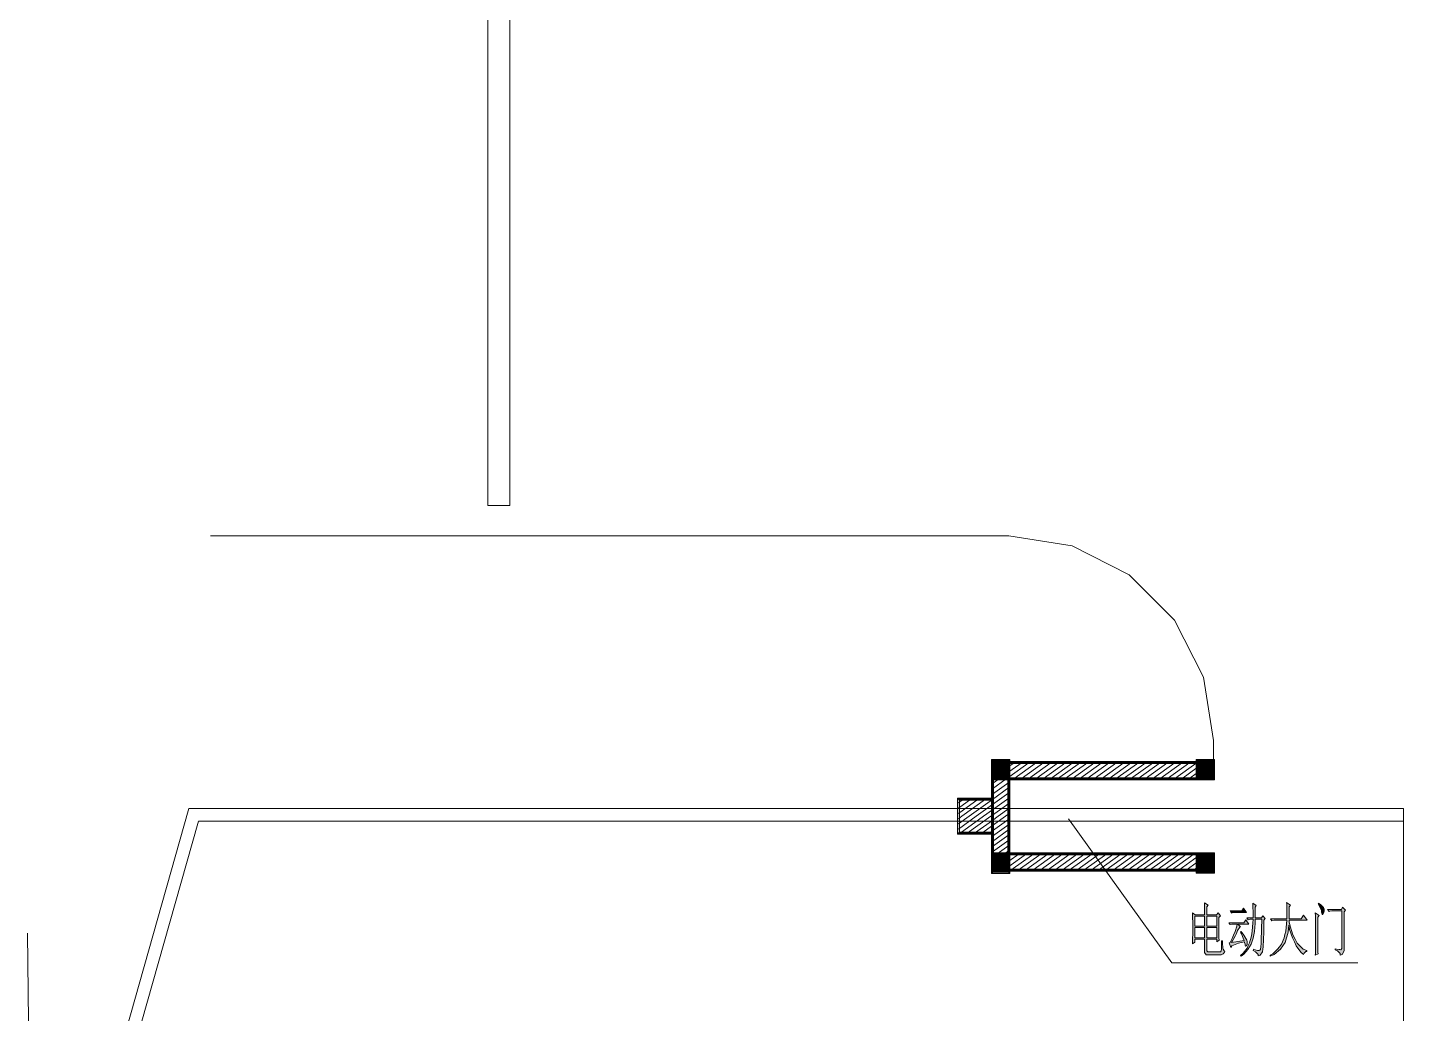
# Model space of a CAD drawing. Header units: millimetres. Extents: x -4415 to 173792, y -78716 to 47289.
# Drawn here: x 35417 to 55584, y 18379 to 32834 of the extents above; entities that cross this region are included whole.
import ezdxf

# ---------------------------------------------------------------- set-up
doc = ezdxf.new("R2010")
doc.units = ezdxf.units.MM

msp = doc.modelspace()

# ---------------------------------------------------------------- hatches: boundary and pattern name
h = msp.add_hatch(color=0)
h.dxf.hatch_style = 2
h.paths.add_polyline_path([(49575, 22073), (49545, 22103), (49816, 22103), (49786, 22073)])
h = msp.add_hatch(color=0)
h.dxf.hatch_style = 2
h.paths.add_polyline_path([(49575, 21833), (49545, 21803), (49545, 22103), (49575, 22073)])
h = msp.add_hatch(color=0)
h.dxf.hatch_style = 2
h.paths.add_polyline_path([(49575, 22073), (49545, 22103), (49816, 22103), (49786, 22073)])
h = msp.add_hatch(color=0)
h.dxf.hatch_style = 2
h.paths.add_polyline_path([(49575, 21833), (49545, 21803), (49545, 22103), (49575, 22073)])
h = msp.add_hatch(color=0)
h.dxf.hatch_style = 2
h.paths.add_polyline_path([(49786, 22073), (49816, 22103), (49816, 21803), (49786, 21833)])
h = msp.add_hatch(color=0)
h.dxf.hatch_style = 2
h.paths.add_polyline_path([(49786, 22073), (49816, 22103), (49816, 21803), (49786, 21833)])
h = msp.add_hatch(color=0)
h.dxf.hatch_style = 2
h.paths.add_polyline_path([(52561, 22075), (52561, 22045), (49801, 22045), (49801, 22075)])
h = msp.add_hatch(color=0)
h.dxf.hatch_style = 2
h.paths.add_polyline_path([(52561, 22075), (52561, 22045), (49801, 22045), (49801, 22075)])
h = msp.add_hatch(color=0)
h.dxf.hatch_style = 2
h.paths.add_polyline_path([(52576, 22073), (52546, 22103), (52815, 22103), (52785, 22073)])
h = msp.add_hatch(color=0)
h.dxf.hatch_style = 2
h.paths.add_polyline_path([(52576, 21833), (52546, 21803), (52546, 22103), (52576, 22073)])
h = msp.add_hatch(color=0)
h.dxf.hatch_style = 2
h.paths.add_polyline_path([(52576, 22073), (52546, 22103), (52815, 22103), (52785, 22073)])
h = msp.add_hatch(color=0)
h.dxf.hatch_style = 2
h.paths.add_polyline_path([(52576, 21833), (52546, 21803), (52546, 22103), (52576, 22073)])
h = msp.add_hatch(color=0)
h.dxf.hatch_style = 2
h.paths.add_polyline_path([(52785, 22073), (52815, 22103), (52815, 21803), (52785, 21833)])
h = msp.add_hatch(color=0)
h.dxf.hatch_style = 2
h.paths.add_polyline_path([(52785, 22073), (52815, 22103), (52815, 21803), (52785, 21833)])
h = msp.add_hatch(color=0)
h.dxf.hatch_style = 2
h.paths.add_polyline_path([(49786, 21833), (49816, 21803), (49545, 21803), (49575, 21833)])
h = msp.add_hatch(color=0)
h.dxf.hatch_style = 2
h.paths.add_polyline_path([(49786, 21833), (49816, 21803), (49545, 21803), (49575, 21833)])
h = msp.add_hatch(color=0)
h.dxf.hatch_style = 2
h.paths.add_polyline_path([(49545, 21821), (49575, 21821), (49575, 20721), (49545, 20721)])
h = msp.add_hatch(color=0)
h.dxf.hatch_style = 2
h.paths.add_polyline_path([(49545, 21821), (49575, 21821), (49575, 20721), (49545, 20721)])
h = msp.add_hatch(color=0)
h.dxf.hatch_style = 2
h.paths.add_polyline_path([(49786, 21821), (49816, 21821), (49816, 20721), (49786, 20721)])
h = msp.add_hatch(color=0)
h.dxf.hatch_style = 2
h.paths.add_polyline_path([(49786, 21821), (49816, 21821), (49816, 20721), (49786, 20721)])
h = msp.add_hatch(color=0)
h.dxf.hatch_style = 2
h.paths.add_polyline_path([(52561, 21836), (52561, 21806), (49801, 21806), (49801, 21836)])
h = msp.add_hatch(color=0)
h.dxf.hatch_style = 2
h.paths.add_polyline_path([(52561, 21836), (52561, 21806), (49801, 21806), (49801, 21836)])
h = msp.add_hatch(color=0)
h.dxf.hatch_style = 2
h.paths.add_polyline_path([(52785, 21833), (52815, 21803), (52546, 21803), (52576, 21833)])
h = msp.add_hatch(color=0)
h.dxf.hatch_style = 2
h.paths.add_polyline_path([(52785, 21833), (52815, 21803), (52546, 21803), (52576, 21833)])
h = msp.add_hatch(color=0)
h.dxf.hatch_style = 2
h.paths.add_polyline_path([(49575, 21535), (49545, 21505), (49075, 21505), (49045, 21535)])
h = msp.add_hatch(color=0)
h.dxf.hatch_style = 2
h.paths.add_polyline_path([(49045, 21535), (49075, 21505), (49075, 21036), (49045, 21006)])
h = msp.add_hatch(color=0)
h.dxf.hatch_style = 2
h.paths.add_polyline_path([(49575, 21535), (49545, 21505), (49075, 21505), (49045, 21535)])
h = msp.add_hatch(color=0)
h.dxf.hatch_style = 2
h.paths.add_polyline_path([(49045, 21535), (49075, 21505), (49075, 21036), (49045, 21006)])
h = msp.add_hatch(color=0)
h.dxf.hatch_style = 2
h.paths.add_polyline_path([(49575, 21006), (49545, 21036), (49545, 21505), (49575, 21535)])
h = msp.add_hatch(color=0)
h.dxf.hatch_style = 2
h.paths.add_polyline_path([(49575, 21006), (49545, 21036), (49545, 21505), (49575, 21535)])
h = msp.add_hatch(color=0)
h.dxf.hatch_style = 2
h.paths.add_polyline_path([(49045, 21006), (49075, 21036), (49545, 21036), (49575, 21006)])
h = msp.add_hatch(color=0)
h.dxf.hatch_style = 2
h.paths.add_polyline_path([(49045, 21006), (49075, 21036), (49545, 21036), (49575, 21006)])
h = msp.add_hatch(color=0)
h.dxf.hatch_style = 2
h.paths.add_polyline_path([(49575, 20703), (49545, 20733), (49816, 20733), (49786, 20703)])
h = msp.add_hatch(color=0)
h.dxf.hatch_style = 2
h.paths.add_polyline_path([(49575, 20463), (49545, 20433), (49545, 20733), (49575, 20703)])
h = msp.add_hatch(color=0)
h.dxf.hatch_style = 2
h.paths.add_polyline_path([(49575, 20703), (49545, 20733), (49816, 20733), (49786, 20703)])
h = msp.add_hatch(color=0)
h.dxf.hatch_style = 2
h.paths.add_polyline_path([(49575, 20463), (49545, 20433), (49545, 20733), (49575, 20703)])
h = msp.add_hatch(color=0)
h.dxf.hatch_style = 2
h.paths.add_polyline_path([(49786, 20703), (49816, 20733), (49816, 20433), (49786, 20463)])
h = msp.add_hatch(color=0)
h.dxf.hatch_style = 2
h.paths.add_polyline_path([(49786, 20703), (49816, 20733), (49816, 20433), (49786, 20463)])
h = msp.add_hatch(color=0)
h.dxf.hatch_style = 2
h.paths.add_polyline_path([(52561, 20736), (52561, 20706), (49801, 20706), (49801, 20736)])
h = msp.add_hatch(color=0)
h.dxf.hatch_style = 2
h.paths.add_polyline_path([(52561, 20736), (52561, 20706), (49801, 20706), (49801, 20736)])
h = msp.add_hatch(color=0)
h.dxf.hatch_style = 2
h.paths.add_polyline_path([(52576, 20706), (52546, 20736), (52815, 20736), (52785, 20706)])
h = msp.add_hatch(color=0)
h.dxf.hatch_style = 2
h.paths.add_polyline_path([(52576, 20466), (52546, 20436), (52546, 20736), (52576, 20706)])
h = msp.add_hatch(color=0)
h.dxf.hatch_style = 2
h.paths.add_polyline_path([(52576, 20706), (52546, 20736), (52815, 20736), (52785, 20706)])
h = msp.add_hatch(color=0)
h.dxf.hatch_style = 2
h.paths.add_polyline_path([(52576, 20466), (52546, 20436), (52546, 20736), (52576, 20706)])
h = msp.add_hatch(color=0)
h.dxf.hatch_style = 2
h.paths.add_polyline_path([(52785, 20706), (52815, 20736), (52815, 20436), (52785, 20466)])
h = msp.add_hatch(color=0)
h.dxf.hatch_style = 2
h.paths.add_polyline_path([(52785, 20706), (52815, 20736), (52815, 20436), (52785, 20466)])
h = msp.add_hatch(color=0)
h.dxf.hatch_style = 2
h.paths.add_polyline_path([(49786, 20463), (49816, 20433), (49545, 20433), (49575, 20463)])
h = msp.add_hatch(color=0)
h.dxf.hatch_style = 2
h.paths.add_polyline_path([(49786, 20463), (49816, 20433), (49545, 20433), (49575, 20463)])
h = msp.add_hatch(color=0)
h.dxf.hatch_style = 2
h.paths.add_polyline_path([(52561, 20496), (52561, 20466), (49799, 20466), (49799, 20495)])
h = msp.add_hatch(color=0)
h.dxf.hatch_style = 2
h.paths.add_polyline_path([(52561, 20496), (52561, 20466), (49799, 20466), (49799, 20495)])
h = msp.add_hatch(color=0)
h.dxf.hatch_style = 2
h.paths.add_polyline_path([(52785, 20466), (52815, 20436), (52546, 20436), (52576, 20466)])
h = msp.add_hatch(color=0)
h.dxf.hatch_style = 2
h.paths.add_polyline_path([(52785, 20466), (52815, 20436), (52546, 20436), (52576, 20466)])
h = msp.add_hatch(color=0)
h.paths.add_polyline_path([(52668, 19824), (52668, 19872), (52666, 19962), (52665, 20002), (52720, 19965), (52700, 19941), (52700, 19824), (52843, 19824), (52867, 19857), (52900, 19810), (52878, 19788), (52878, 19653), (52879, 19486), (52881, 19453), (52846, 19429), (52846, 19469), (52700, 19469), (52700, 19319), (52700, 19300), (52714, 19281), (52728, 19281), (52890, 19281), (52901, 19283), (52913, 19300), (52914, 19316), (52915, 19333), (52917, 19397), (52918, 19445), (52930, 19445), (52930, 19403), (52934, 19349), (52938, 19335), (52943, 19322), (52955, 19300), (52963, 19292), (52959, 19278), (52947, 19258), (52940, 19253), (52932, 19247), (52913, 19241), (52900, 19241), (52716, 19241), (52692, 19241), (52668, 19275), (52668, 19308), (52668, 19469), (52526, 19469), (52526, 19423), (52492, 19399), (52493, 19456), (52494, 19573), (52494, 19633), (52494, 19693), (52493, 19804), (52492, 19854), (52529, 19824)])
h.paths.add_polyline_path([(52700, 19641), (52700, 19489), (52846, 19489), (52846, 19641)])
h.paths.add_polyline_path([(52526, 19641), (52526, 19489), (52668, 19489), (52668, 19641)])
h.paths.add_polyline_path([(52700, 19804), (52700, 19660), (52846, 19660), (52846, 19804)])
h.paths.add_polyline_path([(52526, 19804), (52526, 19660), (52668, 19660), (52668, 19804)])
h = msp.add_hatch(color=0)
h.dxf.hatch_style = 2
h.paths.add_polyline_path([(53557, 19771), (53538, 19747), (53536, 19570), (53529, 19356), (53522, 19320), (53516, 19284), (53482, 19236), (53454, 19224), (53453, 19243), (53416, 19283), (53381, 19305), (53383, 19322), (53408, 19313), (53446, 19305), (53460, 19305), (53468, 19305), (53478, 19309), (53483, 19313), (53487, 19317), (53493, 19361), (53497, 19400), (53500, 19440), (53505, 19620), (53507, 19761), (53409, 19761), (53408, 19698), (53398, 19583), (53389, 19533), (53380, 19483), (53349, 19394), (53326, 19355), (53302, 19316), (53242, 19248), (53205, 19218), (53197, 19227), (53235, 19265), (53291, 19339), (53309, 19377), (53327, 19415), (53353, 19499), (53360, 19546), (53368, 19593), (53378, 19701), (53379, 19761), (53336, 19761), (53308, 19754), (53290, 19781), (53379, 19781), (53379, 19851), (53378, 19958), (53376, 19996), (53425, 19962), (53409, 19938), (53409, 19781), (53503, 19781), (53521, 19811)])
h = msp.add_hatch(color=0)
h.dxf.hatch_style = 2
h.paths.add_polyline_path([(53874, 19767), (53874, 19856), (53872, 19976), (53871, 20006), (53927, 19969), (53909, 19942), (53909, 19767), (54082, 19767), (54119, 19821), (54171, 19748), (53909, 19748), (53909, 19721), (53921, 19659), (53963, 19534), (53994, 19471), (54025, 19408), (54113, 19324), (54169, 19301), (54169, 19289), (54152, 19286), (54126, 19265), (54117, 19244), (54079, 19278), (54012, 19370), (53984, 19429), (53955, 19488), (53915, 19611), (53904, 19674), (53893, 19572), (53849, 19419), (53814, 19370), (53781, 19321), (53689, 19244), (53632, 19218), (53630, 19232), (53671, 19256), (53739, 19320), (53768, 19358), (53796, 19397), (53835, 19486), (53847, 19536), (53857, 19587), (53871, 19692), (53874, 19748), (53688, 19748), (53656, 19740), (53636, 19767)])
h = msp.add_hatch(color=0)
h.dxf.hatch_style = 2
h.paths.add_polyline_path([(54338, 19996), (54373, 19970), (54411, 19935), (54416, 19925), (54419, 19915), (54422, 19898), (54422, 19892), (54422, 19881), (54418, 19862), (54413, 19851), (54408, 19841), (54402, 19832), (54398, 19832), (54394, 19832), (54388, 19848), (54384, 19865), (54380, 19890), (54354, 19952), (54333, 19988)])
h = msp.add_hatch(color=0)
h.dxf.hatch_style = 2
h.paths.add_polyline_path([(53043, 19882), (53212, 19882), (53240, 19922), (53282, 19862), (53111, 19862), (53098, 19862), (53075, 19856), (53064, 19851)])
h = msp.add_hatch(color=0)
h.dxf.hatch_style = 2
h.paths.add_polyline_path([(54291, 19232), (54292, 19261), (54293, 19409), (54293, 19528), (54293, 19648), (54292, 19811), (54291, 19855), (54347, 19815), (54329, 19791), (54329, 19352), (54329, 19324), (54330, 19276), (54331, 19255)])
h = msp.add_hatch(color=0)
h.dxf.hatch_style = 2
h.paths.add_polyline_path([(54471, 19905), (54673, 19905), (54689, 19939), (54732, 19895), (54713, 19871), (54713, 19339), (54716, 19298), (54687, 19244), (54657, 19232), (54656, 19261), (54617, 19300), (54580, 19312), (54580, 19325), (54603, 19322), (54639, 19317), (54653, 19315), (54666, 19313), (54679, 19334), (54679, 19355), (54679, 19885), (54549, 19885), (54534, 19885), (54506, 19880), (54493, 19875)])
h = msp.add_hatch(color=0)
h.dxf.hatch_style = 2
h.paths.add_polyline_path([(53024, 19710), (53244, 19710), (53272, 19751), (53315, 19691), (53157, 19691), (53195, 19650), (53183, 19644), (53153, 19596), (53134, 19554), (53115, 19512), (53078, 19444), (53062, 19419), (53247, 19450), (53235, 19483), (53210, 19545), (53197, 19573), (53205, 19580), (53246, 19527), (53290, 19454), (53292, 19434), (53294, 19415), (53291, 19388), (53285, 19381), (53281, 19373), (53273, 19366), (53269, 19366), (53265, 19374), (53264, 19382), (53261, 19394), (53255, 19419), (53252, 19432), (53166, 19411), (53067, 19369), (53054, 19349), (53029, 19416), (53042, 19421), (53075, 19477), (53094, 19528), (53115, 19579), (53139, 19660), (53144, 19691), (53068, 19691), (53043, 19684)])

# ---------------------------------------------------------------- linework, layer by layer
at = {"color": 0, "lineweight": 0}
for points in [[(42165, 35383), (42488, 35383), (42488, 25826), (42165, 25826)], [(49575, 22073), (49545, 22103), (49816, 22103), (49786, 22073)], [(49575, 21833), (49545, 21803), (49545, 22103), (49575, 22073)], [(49575, 22073), (49545, 22103), (49816, 22103), (49786, 22073)], [(49575, 21833), (49545, 21803), (49545, 22103), (49575, 22073)], [(49801, 21821), (49560, 21821), (49560, 22090), (49801, 22090)], [(49801, 21821), (49560, 21821), (49560, 22090), (49801, 22090)], [(49786, 22073), (49816, 22103), (49816, 21803), (49786, 21833)], [(49786, 22073), (49816, 22103), (49816, 21803), (49786, 21833)], [(52561, 22075), (52561, 22045), (49801, 22045), (49801, 22075)], [(52561, 22075), (52561, 22045), (49801, 22045), (49801, 22075)], [(52576, 22073), (52546, 22103), (52815, 22103), (52785, 22073)], [(52576, 21833), (52546, 21803), (52546, 22103), (52576, 22073)], [(52576, 22073), (52546, 22103), (52815, 22103), (52785, 22073)], [(52576, 21833), (52546, 21803), (52546, 22103), (52576, 22073)], [(52800, 21821), (52561, 21821), (52561, 22090), (52800, 22090)], [(52800, 21821), (52561, 21821), (52561, 22090), (52800, 22090)], [(52785, 22073), (52815, 22103), (52815, 21803), (52785, 21833)], [(52785, 22073), (52815, 22103), (52815, 21803), (52785, 21833)], [(49786, 21833), (49816, 21803), (49545, 21803), (49575, 21833)], [(49786, 21833), (49816, 21803), (49545, 21803), (49575, 21833)], [(49545, 21821), (49575, 21821), (49575, 20721), (49545, 20721)], [(49545, 21821), (49575, 21821), (49575, 20721), (49545, 20721)], [(49786, 21821), (49816, 21821), (49816, 20721), (49786, 20721)], [(49786, 21821), (49816, 21821), (49816, 20721), (49786, 20721)], [(52561, 21836), (52561, 21806), (49801, 21806), (49801, 21836)], [(52561, 21836), (52561, 21806), (49801, 21806), (49801, 21836)], [(52785, 21833), (52815, 21803), (52546, 21803), (52576, 21833)], [(52785, 21833), (52815, 21803), (52546, 21803), (52576, 21833)], [(49575, 21535), (49545, 21505), (49075, 21505), (49045, 21535)], [(49045, 21535), (49075, 21505), (49075, 21036), (49045, 21006)], [(49575, 21535), (49545, 21505), (49075, 21505), (49045, 21535)], [(49045, 21535), (49075, 21505), (49075, 21036), (49045, 21006)], [(49575, 21006), (49545, 21036), (49545, 21505), (49575, 21535)], [(49575, 21006), (49545, 21036), (49545, 21505), (49575, 21535)], [(49045, 21006), (49075, 21036), (49545, 21036), (49575, 21006)], [(49045, 21006), (49075, 21036), (49545, 21036), (49575, 21006)], [(49575, 20703), (49545, 20733), (49816, 20733), (49786, 20703)], [(49575, 20463), (49545, 20433), (49545, 20733), (49575, 20703)], [(49575, 20703), (49545, 20733), (49816, 20733), (49786, 20703)], [(49575, 20463), (49545, 20433), (49545, 20733), (49575, 20703)], [(49801, 20451), (49560, 20451), (49560, 20721), (49801, 20721)], [(49801, 20451), (49560, 20451), (49560, 20721), (49801, 20721)], [(49786, 20703), (49816, 20733), (49816, 20433), (49786, 20463)], [(49786, 20703), (49816, 20733), (49816, 20433), (49786, 20463)], [(52561, 20736), (52561, 20706), (49801, 20706), (49801, 20736)], [(52561, 20736), (52561, 20706), (49801, 20706), (49801, 20736)], [(52576, 20706), (52546, 20736), (52815, 20736), (52785, 20706)], [(52576, 20466), (52546, 20436), (52546, 20736), (52576, 20706)], [(52576, 20706), (52546, 20736), (52815, 20736), (52785, 20706)], [(52576, 20466), (52546, 20436), (52546, 20736), (52576, 20706)], [(52800, 20451), (52561, 20451), (52561, 20721), (52800, 20721)], [(52800, 20451), (52561, 20451), (52561, 20721), (52800, 20721)], [(52785, 20706), (52815, 20736), (52815, 20436), (52785, 20466)], [(52785, 20706), (52815, 20736), (52815, 20436), (52785, 20466)], [(49786, 20463), (49816, 20433), (49545, 20433), (49575, 20463)], [(49786, 20463), (49816, 20433), (49545, 20433), (49575, 20463)], [(52561, 20496), (52561, 20466), (49799, 20466), (49799, 20495)], [(52561, 20496), (52561, 20466), (49799, 20466), (49799, 20495)], [(52785, 20466), (52815, 20436), (52546, 20436), (52576, 20466)], [(52785, 20466), (52815, 20436), (52546, 20436), (52576, 20466)], [(52668, 19824), (52668, 19872), (52666, 19962), (52665, 20002), (52720, 19965), (52700, 19941), (52700, 19824), (52843, 19824), (52867, 19857), (52900, 19810), (52878, 19788), (52878, 19653), (52879, 19486), (52881, 19453), (52846, 19429), (52846, 19469), (52700, 19469), (52700, 19319), (52700, 19300), (52714, 19281), (52728, 19281), (52890, 19281), (52901, 19283), (52913, 19300), (52914, 19316), (52915, 19333), (52917, 19397), (52918, 19445), (52930, 19445), (52930, 19403), (52934, 19349), (52938, 19335), (52943, 19322), (52955, 19300), (52963, 19292), (52959, 19278), (52947, 19258), (52940, 19253), (52932, 19247), (52913, 19241), (52900, 19241), (52716, 19241), (52692, 19241), (52668, 19275), (52668, 19308), (52668, 19469), (52526, 19469), (52526, 19423), (52492, 19399), (52493, 19456), (52494, 19573), (52494, 19633), (52494, 19693), (52493, 19804), (52492, 19854), (52529, 19824)], [(53557, 19771), (53538, 19747), (53536, 19570), (53529, 19356), (53522, 19320), (53516, 19284), (53482, 19236), (53454, 19224), (53453, 19243), (53416, 19283), (53381, 19305), (53383, 19322), (53408, 19313), (53446, 19305), (53460, 19305), (53468, 19305), (53478, 19309), (53483, 19313), (53487, 19317), (53493, 19361), (53497, 19400), (53500, 19440), (53505, 19620), (53507, 19761), (53409, 19761), (53408, 19698), (53398, 19583), (53389, 19533), (53380, 19483), (53349, 19394), (53326, 19355), (53302, 19316), (53242, 19248), (53205, 19218), (53197, 19227), (53235, 19265), (53291, 19339), (53309, 19377), (53327, 19415), (53353, 19499), (53360, 19546), (53368, 19593), (53378, 19701), (53379, 19761), (53336, 19761), (53308, 19754), (53290, 19781), (53379, 19781), (53379, 19851), (53378, 19958), (53376, 19996), (53425, 19962), (53409, 19938), (53409, 19781), (53503, 19781), (53521, 19811)], [(53874, 19767), (53874, 19856), (53872, 19976), (53871, 20006), (53927, 19969), (53909, 19942), (53909, 19767), (54082, 19767), (54119, 19821), (54171, 19748), (53909, 19748), (53909, 19721), (53921, 19659), (53963, 19534), (53994, 19471), (54025, 19408), (54113, 19324), (54169, 19301), (54169, 19289), (54152, 19286), (54126, 19265), (54117, 19244), (54079, 19278), (54012, 19370), (53984, 19429), (53955, 19488), (53915, 19611), (53904, 19674), (53893, 19572), (53849, 19419), (53814, 19370), (53781, 19321), (53689, 19244), (53632, 19218), (53630, 19232), (53671, 19256), (53739, 19320), (53768, 19358), (53796, 19397), (53835, 19486), (53847, 19536), (53857, 19587), (53871, 19692), (53874, 19748), (53688, 19748), (53656, 19740), (53636, 19767)], [(54338, 19996), (54373, 19970), (54411, 19935), (54416, 19925), (54419, 19915), (54422, 19898), (54422, 19892), (54422, 19881), (54418, 19862), (54413, 19851), (54408, 19841), (54402, 19832), (54398, 19832), (54394, 19832), (54388, 19848), (54384, 19865), (54380, 19890), (54354, 19952), (54333, 19988)], [(52526, 19804), (52526, 19660), (52668, 19660), (52668, 19804)], [(52700, 19804), (52700, 19660), (52846, 19660), (52846, 19804)], [(53043, 19882), (53212, 19882), (53240, 19922), (53282, 19862), (53111, 19862), (53098, 19862), (53075, 19856), (53064, 19851)], [(54291, 19232), (54292, 19261), (54293, 19409), (54293, 19528), (54293, 19648), (54292, 19811), (54291, 19855), (54347, 19815), (54329, 19791), (54329, 19352), (54329, 19324), (54330, 19276), (54331, 19255)], [(54471, 19905), (54673, 19905), (54689, 19939), (54732, 19895), (54713, 19871), (54713, 19339), (54716, 19298), (54687, 19244), (54657, 19232), (54656, 19261), (54617, 19300), (54580, 19312), (54580, 19325), (54603, 19322), (54639, 19317), (54653, 19315), (54666, 19313), (54679, 19334), (54679, 19355), (54679, 19885), (54549, 19885), (54534, 19885), (54506, 19880), (54493, 19875)], [(52526, 19641), (52526, 19489), (52668, 19489), (52668, 19641)], [(52700, 19641), (52700, 19489), (52846, 19489), (52846, 19641)], [(53024, 19710), (53244, 19710), (53272, 19751), (53315, 19691), (53157, 19691), (53195, 19650), (53183, 19644), (53153, 19596), (53134, 19554), (53115, 19512), (53078, 19444), (53062, 19419), (53247, 19450), (53235, 19483), (53210, 19545), (53197, 19573), (53205, 19580), (53246, 19527), (53290, 19454), (53292, 19434), (53294, 19415), (53291, 19388), (53285, 19381), (53281, 19373), (53273, 19366), (53269, 19366), (53265, 19374), (53264, 19382), (53261, 19394), (53255, 19419), (53252, 19432), (53166, 19411), (53067, 19369), (53054, 19349), (53029, 19416), (53042, 19421), (53075, 19477), (53094, 19528), (53115, 19579), (53139, 19660), (53144, 19691), (53068, 19691), (53043, 19684)]]:
    msp.add_lwpolyline(points, close=True, dxfattribs=at)
for points in [[(49801, 25384), (38098, 25384)], [(52800, 22383), (52654, 23311), (52228, 24147), (51563, 24811), (50727, 25237), (49801, 25384)], [(52800, 22088), (52800, 22383)], [(49560, 22088), (49563, 22090)], [(49560, 22073), (49585, 22090)], [(49560, 22057), (49606, 22090)], [(49560, 22042), (49628, 22090)], [(49560, 22027), (49649, 22090)], [(49560, 22011), (49671, 22090)], [(49560, 21996), (49692, 22090)], [(49560, 21981), (49714, 22090)], [(49560, 21965), (49735, 22090)], [(49560, 21950), (49756, 22090)], [(49560, 21935), (49777, 22090)], [(49560, 21919), (49799, 22090)], [(49560, 22088), (49563, 22090)], [(49560, 22073), (49585, 22090)], [(49560, 22057), (49606, 22090)], [(49560, 22042), (49628, 22090)], [(49560, 22027), (49649, 22090)], [(49560, 22011), (49671, 22090)], [(49560, 21996), (49692, 22090)], [(49560, 21981), (49714, 22090)], [(49560, 21965), (49735, 22090)], [(49560, 21950), (49756, 22090)], [(49560, 21935), (49777, 22090)], [(49560, 21919), (49799, 22090)], [(49560, 21904), (49801, 22076)], [(49560, 21904), (49801, 22076)], [(49560, 21889), (49801, 22061)], [(49560, 21889), (49801, 22061)], [(49560, 22060), (49560, 20481)], [(49560, 22060), (49560, 20481)], [(49560, 21872), (49801, 22045)], [(49560, 21872), (49801, 22045)], [(49560, 21857), (49801, 22030)], [(49560, 21857), (49801, 22030)], [(49560, 21842), (49801, 22015)], [(49560, 21842), (49801, 22015)], [(49560, 21826), (49801, 21999)], [(49560, 21826), (49801, 21999)], [(49574, 21821), (49801, 21984)], [(49574, 21821), (49801, 21984)], [(52561, 22060), (49801, 22060)], [(49801, 21999), (49885, 22060)], [(49801, 21922), (49993, 22060)], [(49801, 21846), (50099, 22060)], [(52561, 22060), (49801, 22060)], [(49801, 21999), (49885, 22060)], [(49801, 21922), (49993, 22060)], [(49801, 21846), (50099, 22060)], [(49874, 21821), (50206, 22060)], [(49874, 21821), (50206, 22060)], [(49980, 21821), (50314, 22060)], [(49980, 21821), (50314, 22060)], [(50087, 21821), (50420, 22060)], [(50087, 21821), (50420, 22060)], [(50194, 21821), (50527, 22060)], [(50194, 21821), (50527, 22060)], [(50301, 21821), (50634, 22060)], [(50301, 21821), (50634, 22060)], [(50408, 21821), (50741, 22060)], [(50408, 21821), (50741, 22060)], [(50515, 21821), (50848, 22060)], [(50515, 21821), (50848, 22060)], [(50622, 21821), (50955, 22060)], [(50622, 21821), (50955, 22060)], [(50728, 21821), (51062, 22060)], [(50728, 21821), (51062, 22060)], [(50836, 21821), (51168, 22060)], [(50836, 21821), (51168, 22060)], [(50943, 21821), (51276, 22060)], [(50943, 21821), (51276, 22060)], [(51049, 21821), (51383, 22060)], [(51049, 21821), (51383, 22060)], [(51156, 21821), (51489, 22060)], [(51156, 21821), (51489, 22060)], [(51264, 21821), (51597, 22060)], [(51264, 21821), (51597, 22060)], [(51370, 21821), (51704, 22060)], [(51370, 21821), (51704, 22060)], [(51477, 21821), (51810, 22060)], [(51477, 21821), (51810, 22060)], [(51584, 21821), (51918, 22060)], [(51584, 21821), (51918, 22060)], [(51691, 21821), (52024, 22060)], [(51691, 21821), (52024, 22060)], [(51798, 21821), (52131, 22060)], [(51798, 21821), (52131, 22060)], [(51905, 21821), (52239, 22060)], [(51905, 21821), (52239, 22060)], [(52012, 21821), (52345, 22060)], [(52012, 21821), (52345, 22060)], [(52118, 21821), (52452, 22060)], [(52118, 21821), (52452, 22060)], [(52226, 21821), (52558, 22060)], [(52226, 21821), (52558, 22060)], [(52333, 21821), (52561, 21985)], [(52333, 21821), (52561, 21985)], [(52561, 22077), (52579, 22090)], [(52561, 22061), (52600, 22090)], [(52561, 22046), (52622, 22090)], [(52561, 22031), (52643, 22090)], [(52561, 22015), (52665, 22090)], [(52561, 22000), (52686, 22090)], [(52561, 21985), (52708, 22090)], [(52561, 21969), (52729, 22090)], [(52561, 21954), (52751, 22090)], [(52561, 21939), (52772, 22090)], [(52561, 21923), (52794, 22090)], [(52800, 22090), (52561, 22090)], [(52561, 22077), (52579, 22090)], [(52561, 22061), (52600, 22090)], [(52561, 22046), (52622, 22090)], [(52561, 22031), (52643, 22090)], [(52561, 22015), (52665, 22090)], [(52561, 22000), (52686, 22090)], [(52561, 21985), (52708, 22090)], [(52561, 21969), (52729, 22090)], [(52561, 21954), (52751, 22090)], [(52561, 21939), (52772, 22090)], [(52561, 21923), (52794, 22090)], [(52800, 22090), (52561, 22090)], [(52561, 21908), (52800, 22081)], [(52561, 21908), (52800, 22081)], [(52561, 21893), (52800, 22066)], [(52561, 21893), (52800, 22066)], [(52561, 21877), (52800, 22050)], [(52561, 21877), (52800, 22050)], [(52561, 21862), (52800, 22035)], [(52561, 21862), (52800, 22035)], [(52561, 21847), (52800, 22019)], [(52561, 21847), (52800, 22019)], [(52561, 21831), (52800, 22003)], [(52561, 21831), (52800, 22003)], [(52568, 21821), (52800, 21988)], [(52568, 21821), (52800, 21988)], [(49560, 21749), (49656, 21818)], [(49560, 21673), (49762, 21818)], [(49560, 21749), (49656, 21818)], [(49560, 21673), (49762, 21818)], [(49596, 21821), (49801, 21969)], [(49596, 21821), (49801, 21969)], [(49616, 21821), (49801, 21953)], [(49616, 21821), (49801, 21953)], [(49637, 21821), (49801, 21938)], [(49637, 21821), (49801, 21938)], [(49659, 21821), (49801, 21922)], [(49659, 21821), (49801, 21922)], [(49680, 21821), (49801, 21907)], [(49680, 21821), (49801, 21907)], [(49702, 21821), (49801, 21892)], [(49702, 21821), (49801, 21892)], [(49723, 21821), (49801, 21876)], [(49723, 21821), (49801, 21876)], [(49745, 21821), (49801, 21861)], [(49745, 21821), (49801, 21861)], [(49766, 21821), (49801, 21846)], [(49766, 21821), (49801, 21846)], [(49788, 21821), (49801, 21829)], [(49788, 21821), (49801, 21829)], [(52800, 21821), (49801, 21821)], [(49801, 21821), (49801, 20721)], [(52800, 21821), (49801, 21821)], [(49801, 21821), (49801, 20721)], [(52439, 21821), (52561, 21908)], [(52439, 21821), (52561, 21908)], [(52547, 21821), (52561, 21831)], [(52547, 21821), (52561, 21831)], [(52590, 21821), (52800, 21972)], [(52590, 21821), (52800, 21972)], [(52611, 21821), (52800, 21957)], [(52611, 21821), (52800, 21957)], [(52633, 21821), (52800, 21942)], [(52633, 21821), (52800, 21942)], [(52654, 21821), (52800, 21926)], [(52654, 21821), (52800, 21926)], [(52674, 21821), (52800, 21911)], [(52674, 21821), (52800, 21911)], [(52696, 21821), (52800, 21896)], [(52696, 21821), (52800, 21896)], [(52717, 21821), (52800, 21880)], [(52717, 21821), (52800, 21880)], [(52739, 21821), (52800, 21865)], [(52739, 21821), (52800, 21865)], [(52760, 21821), (52800, 21850)], [(52760, 21821), (52800, 21850)], [(52782, 21821), (52800, 21834)], [(52782, 21821), (52800, 21834)], [(49560, 21595), (49801, 21768)], [(49560, 21595), (49801, 21768)], [(49560, 21518), (49801, 21691)], [(49560, 21518), (49801, 21691)], [(49560, 21441), (49801, 21614)], [(49560, 21441), (49801, 21614)], [(49810, 20771), (49810, 21770)], [(49810, 20771), (49810, 21770)], [(35489, 13277), (37783, 21383)], [(55583, 21383), (37783, 21383)], [(49560, 21520), (49060, 21520)], [(49060, 21467), (49136, 21520)], [(49060, 21389), (49242, 21520)], [(49060, 21312), (49350, 21520)], [(49560, 21520), (49060, 21520)], [(49060, 21467), (49136, 21520)], [(49060, 21389), (49242, 21520)], [(49060, 21312), (49350, 21520)], [(49109, 21270), (49457, 21520)], [(49109, 21270), (49457, 21520)], [(49217, 21270), (49560, 21518)], [(49217, 21270), (49560, 21518)], [(49323, 21270), (49560, 21441)], [(49323, 21270), (49560, 21441)], [(49560, 21365), (49801, 21537)], [(49560, 21365), (49801, 21537)], [(49560, 21287), (49801, 21460)], [(49560, 21287), (49801, 21460)], [(49644, 21270), (49801, 21383)], [(49644, 21270), (49801, 21383)], [(55583, 21383), (55584, -10870)], [(35496, 12626), (37922, 21199)], [(55583, 21199), (37922, 21199)], [(49060, 21235), (49109, 21270)], [(49060, 21159), (49217, 21270)], [(49060, 21081), (49323, 21270)], [(49060, 21235), (49109, 21270)], [(49060, 21159), (49217, 21270)], [(49060, 21081), (49323, 21270)], [(49084, 21021), (49430, 21270)], [(49084, 21021), (49430, 21270)], [(49190, 21021), (49538, 21270)], [(49190, 21021), (49538, 21270)], [(49297, 21021), (49560, 21210)], [(49297, 21021), (49560, 21210)], [(49430, 21270), (49560, 21365)], [(49430, 21270), (49560, 21365)], [(49538, 21270), (49560, 21287)], [(49538, 21270), (49560, 21287)], [(49560, 21210), (49644, 21270)], [(49560, 21133), (49751, 21270)], [(49560, 21210), (49644, 21270)], [(49560, 21133), (49751, 21270)], [(49560, 21057), (49801, 21229)], [(49560, 21057), (49801, 21229)], [(49751, 21270), (49801, 21306)], [(49751, 21270), (49801, 21306)], [(50673, 21232), (52187, 19122)], [(49560, 21021), (49060, 21021)], [(49560, 21021), (49060, 21021)], [(49405, 21021), (49560, 21133)], [(49405, 21021), (49560, 21133)], [(49511, 21021), (49560, 21057)], [(49511, 21021), (49560, 21057)], [(49560, 20979), (49801, 21152)], [(49560, 20979), (49801, 21152)], [(49560, 20902), (49801, 21075)], [(49560, 20902), (49801, 21075)], [(49560, 20825), (49801, 20998)], [(49560, 20825), (49801, 20998)], [(49560, 20748), (49801, 20921)], [(49560, 20748), (49801, 20921)], [(49629, 20721), (49801, 20844)], [(49629, 20721), (49801, 20844)], [(49560, 20717), (49566, 20721)], [(49560, 20702), (49586, 20721)], [(49560, 20686), (49607, 20721)], [(49560, 20671), (49629, 20721)], [(49560, 20656), (49650, 20721)], [(49560, 20640), (49672, 20721)], [(49560, 20625), (49693, 20721)], [(49560, 20609), (49715, 20721)], [(49560, 20594), (49736, 20721)], [(49560, 20579), (49758, 20721)], [(49560, 20563), (49779, 20721)], [(49560, 20548), (49801, 20721)], [(49560, 20717), (49566, 20721)], [(49560, 20702), (49586, 20721)], [(49560, 20686), (49607, 20721)], [(49560, 20671), (49629, 20721)], [(49560, 20656), (49650, 20721)], [(49560, 20640), (49672, 20721)], [(49560, 20625), (49693, 20721)], [(49560, 20609), (49715, 20721)], [(49560, 20594), (49736, 20721)], [(49560, 20579), (49758, 20721)], [(49560, 20563), (49779, 20721)], [(49560, 20548), (49801, 20721)], [(49560, 20533), (49801, 20706)], [(49560, 20533), (49801, 20706)], [(49560, 20517), (49801, 20689)], [(49560, 20517), (49801, 20689)], [(49560, 20502), (49801, 20674)], [(49560, 20502), (49801, 20674)], [(49560, 20487), (49801, 20659)], [(49560, 20487), (49801, 20659)], [(49560, 20470), (49801, 20643)], [(49560, 20470), (49801, 20643)], [(49560, 20455), (49801, 20628)], [(49560, 20455), (49801, 20628)], [(49575, 20451), (49801, 20613)], [(49575, 20451), (49801, 20613)], [(49597, 20451), (49801, 20597)], [(49597, 20451), (49801, 20597)], [(49618, 20451), (49801, 20582)], [(49618, 20451), (49801, 20582)], [(49736, 20721), (49801, 20767)], [(49736, 20721), (49801, 20767)], [(52800, 20721), (49801, 20721)], [(49801, 20689), (49844, 20721)], [(49801, 20613), (49950, 20721)], [(49801, 20536), (50057, 20721)], [(52800, 20721), (49801, 20721)], [(49801, 20689), (49844, 20721)], [(49801, 20613), (49950, 20721)], [(49801, 20536), (50057, 20721)], [(49831, 20481), (50164, 20721)], [(49831, 20481), (50164, 20721)], [(49938, 20481), (50271, 20721)], [(49938, 20481), (50271, 20721)], [(50044, 20481), (50378, 20721)], [(50044, 20481), (50378, 20721)], [(50152, 20481), (50484, 20721)], [(50152, 20481), (50484, 20721)], [(50258, 20481), (50592, 20721)], [(50258, 20481), (50592, 20721)], [(50365, 20481), (50698, 20721)], [(50365, 20481), (50698, 20721)], [(50473, 20481), (50805, 20721)], [(50473, 20481), (50805, 20721)], [(50579, 20481), (50913, 20721)], [(50579, 20481), (50913, 20721)], [(50686, 20481), (51019, 20721)], [(50686, 20481), (51019, 20721)], [(50794, 20481), (51126, 20721)], [(50794, 20481), (51126, 20721)], [(50900, 20481), (51234, 20721)], [(50900, 20481), (51234, 20721)], [(51007, 20481), (51340, 20721)], [(51007, 20481), (51340, 20721)], [(51114, 20481), (51447, 20721)], [(51114, 20481), (51447, 20721)], [(51221, 20481), (51554, 20721)], [(51221, 20481), (51554, 20721)], [(51328, 20481), (51661, 20721)], [(51328, 20481), (51661, 20721)], [(51435, 20481), (51768, 20721)], [(51435, 20481), (51768, 20721)], [(51542, 20481), (51875, 20721)], [(51542, 20481), (51875, 20721)], [(51649, 20481), (51982, 20721)], [(51649, 20481), (51982, 20721)], [(51756, 20481), (52089, 20721)], [(51756, 20481), (52089, 20721)], [(51863, 20481), (52196, 20721)], [(51863, 20481), (52196, 20721)], [(51969, 20481), (52303, 20721)], [(51969, 20481), (52303, 20721)], [(52076, 20481), (52409, 20721)], [(52076, 20481), (52409, 20721)], [(52184, 20481), (52517, 20721)], [(52184, 20481), (52517, 20721)], [(52290, 20481), (52561, 20675)], [(52290, 20481), (52561, 20675)], [(52397, 20481), (52561, 20598)], [(52397, 20481), (52561, 20598)], [(52561, 20707), (52581, 20721)], [(52561, 20690), (52602, 20721)], [(52561, 20675), (52624, 20721)], [(52561, 20659), (52645, 20721)], [(52561, 20644), (52666, 20721)], [(52561, 20629), (52687, 20721)], [(52561, 20613), (52709, 20721)], [(52561, 20598), (52730, 20721)], [(52561, 20583), (52752, 20721)], [(52561, 20567), (52773, 20721)], [(52561, 20552), (52795, 20721)], [(52561, 20707), (52581, 20721)], [(52561, 20690), (52602, 20721)], [(52561, 20675), (52624, 20721)], [(52561, 20659), (52645, 20721)], [(52561, 20644), (52666, 20721)], [(52561, 20629), (52687, 20721)], [(52561, 20613), (52709, 20721)], [(52561, 20598), (52730, 20721)], [(52561, 20583), (52752, 20721)], [(52561, 20567), (52773, 20721)], [(52561, 20552), (52795, 20721)], [(52561, 20537), (52800, 20710)], [(52561, 20537), (52800, 20710)], [(52561, 20521), (52800, 20694)], [(52561, 20521), (52800, 20694)], [(52561, 20506), (52800, 20679)], [(52561, 20506), (52800, 20679)], [(52561, 20491), (52800, 20664)], [(52561, 20491), (52800, 20664)], [(52561, 20475), (52800, 20648)], [(52561, 20475), (52800, 20648)], [(52561, 20460), (52800, 20633)], [(52561, 20460), (52800, 20633)], [(52569, 20451), (52800, 20617)], [(52569, 20451), (52800, 20617)], [(52591, 20451), (52800, 20601)], [(52591, 20451), (52800, 20601)], [(52612, 20451), (52800, 20586)], [(52612, 20451), (52800, 20586)], [(52634, 20451), (52800, 20571)], [(52634, 20451), (52800, 20571)], [(49640, 20451), (49801, 20567)], [(49640, 20451), (49801, 20567)], [(49661, 20451), (49801, 20551)], [(49661, 20451), (49801, 20551)], [(49683, 20451), (49801, 20536)], [(49683, 20451), (49801, 20536)], [(49704, 20451), (49801, 20521)], [(49704, 20451), (49801, 20521)], [(49724, 20451), (49801, 20505)], [(49724, 20451), (49801, 20505)], [(49746, 20451), (49801, 20490)], [(49746, 20451), (49801, 20490)], [(49767, 20451), (49801, 20474)], [(49767, 20451), (49801, 20474)], [(49789, 20451), (49801, 20459)], [(49789, 20451), (49801, 20459)], [(52561, 20481), (49801, 20481)], [(52561, 20481), (49801, 20481)], [(52504, 20481), (52561, 20521)], [(52504, 20481), (52561, 20521)], [(52655, 20451), (52800, 20555)], [(52655, 20451), (52800, 20555)], [(52677, 20451), (52800, 20540)], [(52677, 20451), (52800, 20540)], [(52698, 20451), (52800, 20524)], [(52698, 20451), (52800, 20524)], [(52720, 20451), (52800, 20509)], [(52720, 20451), (52800, 20509)], [(52741, 20451), (52800, 20494)], [(52741, 20451), (52800, 20494)], [(52762, 20451), (52800, 20478)], [(52762, 20451), (52800, 20478)], [(52783, 20451), (52800, 20463)], [(52783, 20451), (52800, 20463)], [(35417, 19559), (36296, -58156)], [(52187, 19122), (54916, 19122)]]:
    msp.add_lwpolyline(points, dxfattribs=at)

doc.saveas('drawing.dxf')
